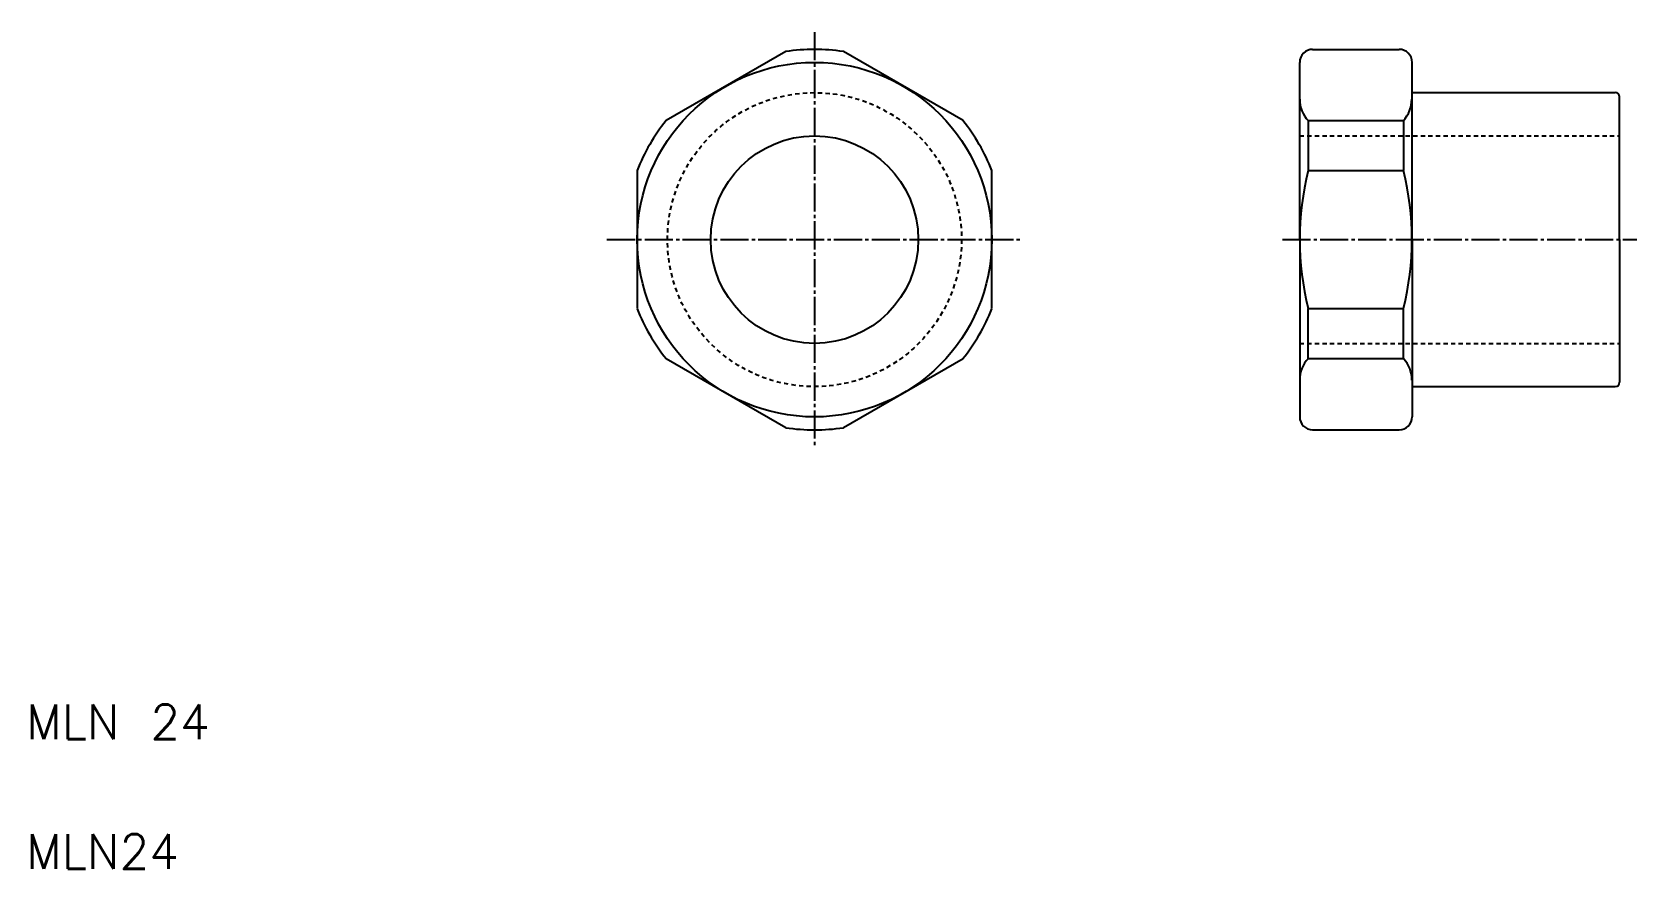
# Model space of a CAD drawing. Extents: x 11 to 196, y 10 to 107.
import ezdxf

# ---------------------------------------------------------------- set-up
doc = ezdxf.new("R2010")
doc.units = 0
doc.header["$LTSCALE"] = 0.25
doc.linetypes.add('CENTER', pattern=[17.5, 13, -1.5, 1.5, -1.5])
doc.linetypes.add('DASHED', pattern=[3.5, 2, -1.5])
doc.layers.get('0').update_dxf_attribs({"linetype": 'CONTINUOUS'})
doc.layers.add('CENTER', color=1, linetype='CENTER')
doc.styles.get("Standard").update_dxf_attribs({"font": 'txt', "bigfont": 'BIGFONT'})

msp = doc.modelspace()

# ---------------------------------------------------------------- linework, layer by layer
for p, q in [((97.83, 104.52), (84, 96.53)), ((118.33, 96.53), (104.5, 104.52)), ((158.76, 104.77), (168.76, 104.77)), ((157.26, 82.77), (157.26, 103.27)), ((170.26, 82.77), (170.26, 103.27)), ((170.26, 99.77), (193.76, 99.77)), ((194.26, 82.77), (194.26, 99.27)), ((158.25, 96.53), (158.25, 90.75)), ((169.25, 96.53), (169.25, 90.75)), ((80.66, 90.76), (80.66, 74.79)), ((121.66, 74.79), (121.66, 90.76)), ((157.26, 82.77), (157.26, 62.27)), ((170.26, 82.77), (170.26, 62.27)), ((194.26, 82.77), (194.26, 66.27)), ((158.25, 69.01), (158.25, 74.79)), ((169.25, 69.01), (169.25, 74.79)), ((84, 69.01), (97.83, 61.03)), ((104.5, 61.03), (118.33, 69.01)), ((170.26, 65.77), (193.76, 65.77)), ((158.76, 60.77), (168.76, 60.77)), ((161.26, 60.77), (161.26, 60.77)), ((163.76, 60.77), (163.76, 60.77))]:
    msp.add_line(p, q)
at = {"color": 7, "linetype": 'CONTINUOUS'}
for p, q in [((158.25, 96.53), (169.25, 96.53)), ((158.25, 90.75), (169.25, 90.75)), ((158.25, 74.79), (169.25, 74.79)), ((158.25, 69.01), (169.25, 69.01))]:
    msp.add_line(p, q, dxfattribs=at)
at = {"color": 3, "linetype": 'DASHED'}
for p, q in [((157.26, 94.77), (194.26, 94.77)), ((157.26, 70.77), (194.26, 70.77))]:
    msp.add_line(p, q, dxfattribs=at)
for radius in [20.5, 12]:
    msp.add_circle((101.16, 82.77), radius)
msp.add_circle((101.16, 82.77), 17, dxfattribs=at)
for centre, radius, start, end in [((101.16, 82.77), 22, 81.28, 98.72), ((158.76, 103.27), 1.5, 90, 180), ((168.76, 103.27), 1.5, 0, 90), ((193.76, 99.27), 0.5, 0, 90), ((101.16, 82.77), 22, 141.28, 158.72), ((101.16, 82.77), 22, 21.28, 38.72), ((101.16, 82.77), 22, 201.28, 218.72), ((101.16, 82.77), 22, 321.28, 338.72), ((193.76, 66.27), 0.5, 270, 0), ((158.76, 62.27), 1.5, 180, 270), ((168.76, 62.27), 1.5, 270, 0), ((101.16, 82.77), 22, 261.28, 278.72)]:
    msp.add_arc(centre, radius, start, end)
at = {"color": 7, "linetype": 'CONTINUOUS'}
for centre, radius, start, end in [((160.85, 99.01), 3.59, 180, 223.5697), ((166.54, 99.01), 3.68, 317.5672, 0), ((189.91, 82.77), 32.65, 165.8482, 194.1518), ((137.59, 82.77), 32.65, 345.8491, 14.1509), ((160.85, 66.53), 3.59, 136.4278, 180), ((166.64, 66.53), 3.6, 0, 43.5397)]:
    msp.add_arc(centre, radius, start, end, dxfattribs=at)
at = {"layer": 'CENTER', "color": 1, "linetype": 'CENTER'}
for p, q in [((101.16, 106.77), (101.16, 58.77)), ((77.16, 82.77), (125.16, 82.77)), ((155.26, 82.77), (196.26, 82.77))]:
    msp.add_line(p, q, dxfattribs=at)

# ---------------------------------------------------------------- texts
for s, p in [('MLN 24', (10, 25)), ('MLN24', (10, 10))]:
    msp.add_text(s, height=4).set_placement(p)

doc.saveas('drawing.dxf')
